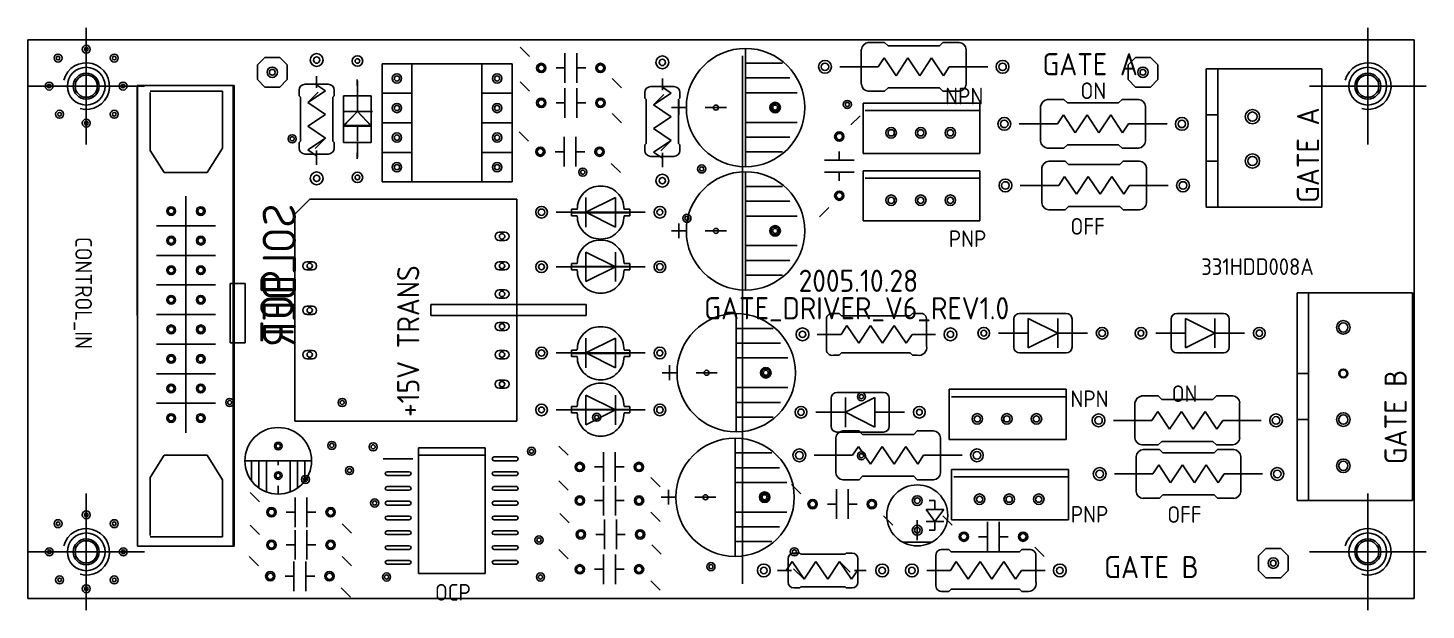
# Model space of a CAD drawing. Header units: millimetres. Extents: x 24815 to 36799, y -9299 to 5469.
# Drawn here: x 34530.1 to 34650.1, y 473.3 to 523.3 of the extents above; entities that cross this region are included whole.
import ezdxf

# ---------------------------------------------------------------- set-up
doc = ezdxf.new("R2010")
doc.units = ezdxf.units.MM
doc.linetypes.add('CENTER', pattern=[50.8, 31.75, -6.35, 6.35, -6.35])
doc.layers.add('CENTER', color=1, linetype='CENTER')
doc.layers.add('THIN', color=3, linetype='Continuous')
doc.styles.get("Standard").update_dxf_attribs({"font": 'ISOCP.SHX', "bigfont": 'WHGTXT.SHX'})

# ---------------------------------------------------------------- blocks, each defined once
blk = doc.blocks.new('GATE BOARD(S)')
for p, q in [((-11600.85, -15889.35), (-11719.84, -15889.35)), ((-11719.84, -15889.35), (-11719.84, -15937.34)), ((-11677.58, -15889.98), (-11676.78, -15890.78)), ((-11658.25, -15890.1), (-11658.25, -15900.26)), ((-11648.31, -15890.18), (-11648.31, -15893.18)), ((-11646.31, -15889.58), (-11647.71, -15889.58)), ((-11646.01, -15889.88), (-11646.31, -15889.58)), ((-11641.61, -15889.88), (-11646.01, -15889.88)), ((-11641.31, -15889.58), (-11641.61, -15889.88)), ((-11639.91, -15889.58), (-11641.31, -15889.58)), ((-11639.31, -15893.18), (-11639.31, -15890.18)), ((-11600.85, -15937.34), (-11600.85, -15889.35)), ((-11699.5, -15890.88), (-11700.14, -15891.51)), ((-11700.14, -15891.51), (-11700.14, -15892.78)), ((-11699.5, -15890.88), (-11698.23, -15890.88)), ((-11697.6, -15891.51), (-11698.23, -15890.88)), ((-11697.6, -15892.78), (-11697.6, -15891.51)), ((-11689.44, -15891.41), (-11689.44, -15901.57)), ((-11678.28, -15891.41), (-11689.44, -15891.41)), ((-11686.9, -15901.57), (-11686.9, -15891.41)), ((-11680.87, -15891.41), (-11680.87, -15901.57)), ((-11678.28, -15891.41), (-11678.28, -15901.57)), ((-11673.75, -15890.51), (-11673.75, -15893.05)), ((-11672.73, -15893.05), (-11672.73, -15890.51)), ((-11658.5, -15890.75), (-11658.5, -15936.1)), ((-11658.25, -15891.37), (-11655.08, -15891.37)), ((-11646.86, -15891.68), (-11646.35, -15890.92)), ((-11645.33, -15892.44), (-11646.35, -15890.92)), ((-11644.32, -15890.92), (-11645.33, -15892.44)), ((-11643.3, -15892.44), (-11644.32, -15890.92)), ((-11643.3, -15892.44), (-11642.29, -15890.92)), ((-11641.27, -15892.44), (-11642.29, -15890.92)), ((-11625.41, -15891.51), (-11624.77, -15890.88)), ((-11625.41, -15892.78), (-11625.41, -15891.51)), ((-11624.77, -15890.88), (-11623.5, -15890.88)), ((-11622.87, -15891.51), (-11623.5, -15890.88)), ((-11622.87, -15891.51), (-11622.87, -15892.78)), ((-11700.14, -15892.78), (-11699.5, -15893.42)), ((-11697.6, -15892.78), (-11698.23, -15893.42)), ((-11695.06, -15892.47), (-11695.06, -15893.48)), ((-11691.57, -15893.28), (-11691.57, -15892.78)), ((-11674.51, -15891.78), (-11673.75, -15891.78)), ((-11671.97, -15891.78), (-11672.73, -15891.78)), ((-11669.69, -15892.68), (-11668.89, -15893.48)), ((-11665.39, -15892.67), (-11665.39, -15893.68)), ((-11658.25, -15892.64), (-11654.44, -15892.64)), ((-11646.86, -15891.68), (-11650.16, -15891.68)), ((-11640.76, -15891.68), (-11641.27, -15892.44)), ((-11637.46, -15891.68), (-11640.76, -15891.68)), ((-11624.77, -15893.42), (-11625.41, -15892.78)), ((-11622.87, -15892.78), (-11623.5, -15893.42)), ((-11608.79, -15891.85), (-11618.7, -15891.85)), ((-11618.7, -15891.85), (-11618.7, -15903.73)), ((-11617.71, -15903.73), (-11617.71, -15891.85)), ((-11608.79, -15903.73), (-11608.79, -15891.85)), ((-11702.15, -15893.28), (-11710.47, -15893.28)), ((-11710.47, -15893.28), (-11710.45, -15932.84)), ((-11710.45, -15893.28), (-11710.45, -15932.84)), ((-11703.15, -15893.78), (-11709.35, -15893.78)), ((-11709.35, -15893.88), (-11709.35, -15898.87)), ((-11703.15, -15898.67), (-11703.15, -15893.78)), ((-11702.22, -15932.84), (-11702.22, -15893.28)), ((-11702.15, -15927.57), (-11702.15, -15893.28)), ((-11698.23, -15893.42), (-11699.5, -15893.42)), ((-11696.56, -15894.18), (-11696.56, -15893.68)), ((-11696.06, -15893.18), (-11694.06, -15893.18)), ((-11694.3, -15893.74), (-11695.82, -15894.75)), ((-11695.82, -15894.75), (-11694.92, -15893.85)), ((-11695.06, -15893.23), (-11694.3, -15893.74)), ((-11693.56, -15893.68), (-11693.56, -15894.18)), ((-11691.56, -15894.18), (-11691.56, -15892.88)), ((-11686.9, -15893.95), (-11689.44, -15893.95)), ((-11680.87, -15893.95), (-11678.28, -15893.95)), ((-11677.58, -15892.98), (-11676.78, -15893.78)), ((-11673.75, -15893.51), (-11673.75, -15896.05)), ((-11672.73, -15896.05), (-11672.73, -15893.51)), ((-11666.89, -15894.38), (-11666.89, -15893.88)), ((-11666.39, -15893.38), (-11664.39, -15893.38)), ((-11664.63, -15893.94), (-11666.15, -15894.95)), ((-11665.39, -15893.43), (-11664.63, -15893.94)), ((-11663.89, -15893.88), (-11663.89, -15894.38)), ((-11658.25, -15893.91), (-11653.81, -15893.91)), ((-11647.71, -15893.78), (-11646.31, -15893.78)), ((-11646.31, -15893.78), (-11646.01, -15893.48)), ((-11646.01, -15893.48), (-11641.61, -15893.48)), ((-11641.61, -15893.48), (-11641.31, -15893.78)), ((-11641.31, -15893.78), (-11639.91, -15893.78)), ((-11624.77, -15893.42), (-11623.5, -15893.42)), ((-11696.46, -15894.28), (-11696.56, -15894.18)), ((-11696.46, -15898.07), (-11696.46, -15894.28)), ((-11694.3, -15895.77), (-11695.82, -15894.75)), ((-11693.56, -15894.18), (-11693.66, -15894.28)), ((-11693.66, -15894.28), (-11693.66, -15898.07)), ((-11690.37, -15894.18), (-11692.76, -15894.18)), ((-11692.76, -15894.18), (-11692.76, -15898.17)), ((-11691.56, -15894.25), (-11691.56, -15895.52)), ((-11690.37, -15898.17), (-11690.37, -15894.18)), ((-11674.51, -15894.78), (-11673.75, -15894.78)), ((-11671.97, -15894.78), (-11672.73, -15894.78)), ((-11666.79, -15894.48), (-11666.89, -15894.38)), ((-11666.79, -15898.27), (-11666.79, -15894.48)), ((-11666.15, -15894.95), (-11665.25, -15894.05)), ((-11666.15, -15894.95), (-11664.63, -15895.97)), ((-11664.6, -15895.18), (-11663.33, -15895.18)), ((-11663.89, -15894.38), (-11663.99, -15894.48)), ((-11663.99, -15894.48), (-11663.99, -15898.27)), ((-11663.97, -15894.54), (-11663.97, -15895.81)), ((-11661.7, -15895.18), (-11659.89, -15895.18)), ((-11648.16, -15894.81), (-11638.13, -15894.81)), ((-11648.16, -15894.81), (-11648.16, -15899.12)), ((-11638.13, -15899.12), (-11638.13, -15894.81)), ((-11632.92, -15895.08), (-11632.92, -15898.07)), ((-11630.92, -15894.48), (-11632.32, -15894.48)), ((-11630.62, -15894.78), (-11630.92, -15894.48)), ((-11626.23, -15894.78), (-11630.62, -15894.78)), ((-11625.93, -15894.48), (-11626.23, -15894.78)), ((-11624.53, -15894.48), (-11625.93, -15894.48)), ((-11623.93, -15898.07), (-11623.93, -15895.08)), ((-11694.3, -15895.77), (-11695.82, -15896.78)), ((-11690.27, -15895.52), (-11692.76, -15895.52)), ((-11692.76, -15896.79), (-11691.56, -15895.52)), ((-11692.76, -15896.72), (-11691.56, -15895.52)), ((-11691.56, -15895.52), (-11690.37, -15896.79)), ((-11691.56, -15895.52), (-11690.37, -15896.72)), ((-11669.69, -15895.68), (-11668.89, -15896.48)), ((-11664.63, -15895.97), (-11666.15, -15896.98)), ((-11648.41, -15895.88), (-11649.2, -15896.67)), ((-11647.97, -15895.44), (-11638.13, -15895.44)), ((-11630.96, -15895.81), (-11631.47, -15896.58)), ((-11630.96, -15895.81), (-11629.95, -15897.34)), ((-11629.95, -15897.34), (-11628.93, -15895.81)), ((-11628.93, -15895.81), (-11627.92, -15897.34)), ((-11627.92, -15897.34), (-11626.9, -15895.81)), ((-11626.9, -15895.81), (-11625.88, -15897.34)), ((-11618.7, -15895.81), (-11617.71, -15895.81)), ((-11694.3, -15897.8), (-11695.82, -15896.78)), ((-11690.37, -15896.72), (-11692.76, -15896.72)), ((-11690.37, -15896.79), (-11692.76, -15896.79)), ((-11691.56, -15898.06), (-11691.56, -15896.79)), ((-11686.9, -15896.49), (-11689.44, -15896.49)), ((-11678.28, -15896.49), (-11680.87, -15896.49)), ((-11676.88, -15898.07), (-11677.68, -15897.27)), ((-11666.15, -15896.98), (-11664.63, -15898)), ((-11658.25, -15896.45), (-11653.81, -15896.45)), ((-11631.47, -15896.58), (-11634.77, -15896.58)), ((-11625.38, -15896.58), (-11625.88, -15897.34)), ((-11622.07, -15896.58), (-11625.38, -15896.58)), ((-11704.45, -15900.77), (-11703.15, -15898.67)), ((-11696.56, -15898.17), (-11696.46, -15898.07)), ((-11696.56, -15898.67), (-11696.56, -15898.17)), ((-11694.3, -15897.8), (-11695.82, -15898.82)), ((-11695.2, -15898.7), (-11694.3, -15897.8)), ((-11693.66, -15898.07), (-11693.56, -15898.17)), ((-11693.56, -15898.17), (-11693.56, -15898.67)), ((-11692.76, -15898.17), (-11690.37, -15898.17)), ((-11691.56, -15899.47), (-11691.56, -15898.17)), ((-11673.83, -15897.7), (-11673.83, -15900.24)), ((-11672.82, -15900.24), (-11672.82, -15897.7)), ((-11666.89, -15898.37), (-11666.79, -15898.27)), ((-11666.89, -15898.87), (-11666.89, -15898.37)), ((-11664.63, -15898), (-11666.15, -15899.02)), ((-11665.53, -15898.9), (-11664.63, -15898)), ((-11663.99, -15898.27), (-11663.89, -15898.37)), ((-11663.89, -15898.37), (-11663.89, -15898.87)), ((-11658.25, -15897.72), (-11654.44, -15897.72)), ((-11632.32, -15898.67), (-11630.92, -15898.67)), ((-11630.92, -15898.67), (-11630.62, -15898.37)), ((-11630.62, -15898.37), (-11626.23, -15898.37)), ((-11626.23, -15898.37), (-11625.93, -15898.67)), ((-11625.93, -15898.67), (-11624.53, -15898.67)), ((-11709.35, -15898.87), (-11708.15, -15900.77)), ((-11694.06, -15899.17), (-11696.06, -15899.17)), ((-11695.82, -15898.82), (-11695.06, -15899.32)), ((-11695.06, -15898.87), (-11695.06, -15900.09)), ((-11691.57, -15899.57), (-11691.57, -15899.07)), ((-11686.9, -15899.03), (-11689.44, -15899.03)), ((-11680.87, -15899.03), (-11678.28, -15899.03)), ((-11674.59, -15898.97), (-11673.83, -15898.97)), ((-11672.05, -15898.97), (-11672.82, -15898.97)), ((-11668.99, -15900.77), (-11669.79, -15899.97)), ((-11664.39, -15899.37), (-11666.39, -15899.37)), ((-11666.15, -15899.02), (-11665.39, -15899.52)), ((-11665.39, -15899.07), (-11665.39, -15900.29)), ((-11658.25, -15898.99), (-11655.08, -15898.99)), ((-11648.93, -15899.71), (-11651.47, -15899.71)), ((-11650.2, -15898.94), (-11650.2, -15899.71)), ((-11648.16, -15899.12), (-11638.13, -15899.12)), ((-11630.82, -15899.77), (-11632.22, -15899.77)), ((-11630.52, -15900.07), (-11630.82, -15899.77)), ((-11625.83, -15899.77), (-11626.13, -15900.07)), ((-11624.43, -15899.77), (-11625.83, -15899.77)), ((-11618.7, -15899.77), (-11617.71, -15899.77)), ((-11708.15, -15900.77), (-11704.45, -15900.77)), ((-11658.25, -15900.69), (-11658.25, -15910.85)), ((-11648.93, -15900.72), (-11651.47, -15900.72)), ((-11650.2, -15901.48), (-11650.2, -15900.72)), ((-11638.13, -15900.6), (-11648.16, -15900.6)), ((-11648.16, -15900.6), (-11648.16, -15904.92)), ((-11638.13, -15904.92), (-11638.13, -15900.6)), ((-11632.82, -15900.37), (-11632.82, -15903.37)), ((-11631.37, -15901.87), (-11630.86, -15901.11)), ((-11629.85, -15902.63), (-11630.86, -15901.11)), ((-11626.13, -15900.07), (-11630.52, -15900.07)), ((-11629.85, -15902.63), (-11628.83, -15901.11)), ((-11627.82, -15902.63), (-11628.83, -15901.11)), ((-11626.8, -15901.11), (-11627.82, -15902.63)), ((-11626.8, -15901.11), (-11625.78, -15902.63)), ((-11623.83, -15903.37), (-11623.83, -15900.37)), ((-11689.44, -15901.57), (-11678.28, -15901.57)), ((-11658.25, -15901.96), (-11655.08, -15901.96)), ((-11647.97, -15901.24), (-11638.13, -15901.24)), ((-11631.37, -15901.87), (-11634.67, -15901.87)), ((-11625.78, -15902.63), (-11625.28, -15901.87)), ((-11625.28, -15901.87), (-11621.97, -15901.87)), ((-11706.28, -15902.8), (-11706.28, -15923.12)), ((-11696.93, -15904.33), (-11695.66, -15903.06)), ((-11695.66, -15903.06), (-11677.88, -15903.06)), ((-11677.88, -15903.06), (-11677.88, -15922.11)), ((-11671.95, -15902.9), (-11671.95, -15905.44)), ((-11671.95, -15904.17), (-11669.41, -15902.9)), ((-11669.41, -15902.9), (-11669.41, -15905.44)), ((-11658.25, -15903.23), (-11654.44, -15903.23)), ((-11696.93, -15922.11), (-11696.93, -15904.33)), ((-11674.49, -15904.17), (-11671.95, -15904.17)), ((-11673.19, -15904.17), (-11673.19, -15903.92)), ((-11673.19, -15903.92), (-11672.69, -15903.92)), ((-11668.18, -15904.17), (-11673.19, -15904.17)), ((-11673.19, -15904.47), (-11673.19, -15904.22)), ((-11673.19, -15904.22), (-11668.18, -15904.22)), ((-11672.69, -15904.47), (-11673.19, -15904.47)), ((-11669.41, -15905.44), (-11671.95, -15904.17)), ((-11669.41, -15904.17), (-11666.87, -15904.17)), ((-11668.68, -15903.92), (-11668.18, -15903.92)), ((-11668.18, -15904.47), (-11668.68, -15904.47)), ((-11668.18, -15903.92), (-11668.18, -15904.17)), ((-11668.18, -15904.22), (-11668.18, -15904.47)), ((-11658.25, -15904.5), (-11653.81, -15904.5)), ((-11651.1, -15903.77), (-11651.9, -15904.57)), ((-11632.22, -15903.97), (-11630.82, -15903.97)), ((-11630.82, -15903.97), (-11630.52, -15903.67)), ((-11630.52, -15903.67), (-11626.13, -15903.67)), ((-11626.13, -15903.67), (-11625.83, -15903.97)), ((-11625.83, -15903.97), (-11624.43, -15903.97)), ((-11618.7, -15903.73), (-11608.79, -15903.73)), ((-11703.74, -15905.34), (-11708.82, -15905.34)), ((-11679.4, -15905.89), (-11679.4, -15905.89)), ((-11678.9, -15905.89), (-11679.4, -15905.89)), ((-11664.6, -15905.77), (-11663.33, -15905.77)), ((-11663.97, -15905.13), (-11663.97, -15906.4)), ((-11661.7, -15905.77), (-11659.89, -15905.77)), ((-11648.16, -15904.92), (-11638.13, -15904.92)), ((-11679.4, -15906.59), (-11678.9, -15906.59)), ((-11658.25, -15907.04), (-11653.81, -15907.04)), ((-11703.74, -15907.88), (-11708.82, -15907.88)), ((-11671.95, -15910.13), (-11671.95, -15907.59)), ((-11671.95, -15907.59), (-11669.41, -15908.86)), ((-11669.41, -15910.13), (-11669.41, -15907.59)), ((-11658.25, -15908.31), (-11654.44, -15908.31)), ((-11695.91, -15908.43), (-11695.91, -15908.43)), ((-11695.41, -15908.43), (-11695.91, -15908.43)), ((-11695.91, -15909.13), (-11695.41, -15909.13)), ((-11679.4, -15908.43), (-11679.4, -15908.43)), ((-11678.9, -15908.43), (-11679.4, -15908.43)), ((-11679.4, -15909.13), (-11678.9, -15909.13)), ((-11671.95, -15908.86), (-11674.49, -15908.86)), ((-11673.19, -15908.82), (-11673.19, -15908.57)), ((-11673.19, -15908.57), (-11672.69, -15908.57)), ((-11668.18, -15908.82), (-11673.19, -15908.82)), ((-11673.19, -15909.11), (-11673.19, -15908.86)), ((-11673.19, -15908.86), (-11668.18, -15908.86)), ((-11672.69, -15909.11), (-11673.19, -15909.11)), ((-11669.41, -15908.86), (-11671.95, -15910.13)), ((-11666.87, -15908.86), (-11669.41, -15908.86)), ((-11668.68, -15908.57), (-11668.18, -15908.57)), ((-11668.18, -15909.11), (-11668.68, -15909.11)), ((-11668.18, -15908.57), (-11668.18, -15908.82)), ((-11668.18, -15908.86), (-11668.18, -15909.11)), ((-11658.25, -15909.58), (-11655.08, -15909.58)), ((-11703.74, -15910.42), (-11708.82, -15910.42)), ((-11702.47, -15915.38), (-11702.47, -15910.3)), ((-11702.47, -15910.3), (-11701.2, -15910.3)), ((-11701.2, -15910.3), (-11701.2, -15915.38)), ((-11678.9, -15910.84), (-11679.4, -15910.84)), ((-11679.4, -15910.84), (-11679.4, -15910.84)), ((-11679.4, -15911.54), (-11678.9, -15911.54)), ((-11601, -15911.09), (-11610.91, -15911.09)), ((-11610.91, -15928.92), (-11610.91, -15911.09)), ((-11609.92, -15928.92), (-11609.92, -15911.09)), ((-11601, -15928.92), (-11601, -15911.09)), ((-11703.74, -15912.96), (-11708.82, -15912.96)), ((-11695.41, -15912.24), (-11695.91, -15912.24)), ((-11695.91, -15912.24), (-11695.91, -15912.24)), ((-11695.91, -15912.94), (-11695.41, -15912.94)), ((-11685.25, -15913.05), (-11685.25, -15912.1)), ((-11685.25, -15912.1), (-11671.92, -15912.1)), ((-11671.92, -15913.05), (-11685.25, -15913.05)), ((-11671.92, -15912.1), (-11671.92, -15913.05)), ((-11659.05, -15912.88), (-11659.05, -15923.04)), ((-11650.7, -15912.86), (-11650.2, -15912.86)), ((-11650.2, -15912.86), (-11650, -15913.06)), ((-11650, -15913.06), (-11644.11, -15913.06)), ((-11644.11, -15913.06), (-11643.91, -15912.86)), ((-11643.91, -15912.86), (-11643.31, -15912.86)), ((-11630.72, -15912.86), (-11634.72, -15912.86)), ((-11617.23, -15912.86), (-11621.23, -15912.86)), ((-11679.4, -15913.63), (-11679.4, -15913.63)), ((-11678.9, -15913.63), (-11679.4, -15913.63)), ((-11679.4, -15914.33), (-11678.9, -15914.33)), ((-11659.05, -15914.15), (-11655.88, -15914.15)), ((-11651.3, -15915.86), (-11651.3, -15913.46)), ((-11649.55, -15913.9), (-11650.05, -15914.66)), ((-11648.53, -15915.42), (-11649.55, -15913.9)), ((-11647.51, -15913.9), (-11648.53, -15915.42)), ((-11646.5, -15915.42), (-11647.51, -15913.9)), ((-11645.48, -15913.9), (-11646.5, -15915.42)), ((-11644.47, -15915.42), (-11645.48, -15913.9)), ((-11642.71, -15913.46), (-11642.71, -15915.66)), ((-11635.22, -15913.36), (-11635.22, -15915.76)), ((-11633.99, -15915.83), (-11633.99, -15913.29)), ((-11633.99, -15913.29), (-11631.45, -15914.56)), ((-11631.45, -15915.83), (-11631.45, -15913.29)), ((-11630.22, -15915.76), (-11630.22, -15913.36)), ((-11621.73, -15913.36), (-11621.73, -15915.76)), ((-11620.5, -15913.29), (-11617.96, -15914.56)), ((-11620.5, -15915.83), (-11620.5, -15913.29)), ((-11617.96, -15915.83), (-11617.96, -15913.29)), ((-11616.73, -15915.76), (-11616.73, -15913.36)), ((-11703.74, -15915.5), (-11708.82, -15915.5)), ((-11701.2, -15915.38), (-11702.47, -15915.38)), ((-11671.95, -15914.99), (-11671.95, -15917.53)), ((-11671.95, -15916.26), (-11669.41, -15914.99)), ((-11669.41, -15914.99), (-11669.41, -15917.53)), ((-11659.05, -15915.42), (-11655.24, -15915.42)), ((-11650.05, -15914.66), (-11652.09, -15914.66)), ((-11643.96, -15914.66), (-11644.47, -15915.42)), ((-11641.93, -15914.66), (-11643.96, -15914.66)), ((-11633.99, -15914.56), (-11636.53, -15914.56)), ((-11631.45, -15914.56), (-11633.99, -15915.83)), ((-11628.91, -15914.56), (-11631.45, -15914.56)), ((-11620.5, -15914.56), (-11623.04, -15914.56)), ((-11617.96, -15914.56), (-11620.5, -15915.83)), ((-11615.42, -15914.56), (-11617.96, -15914.56)), ((-11695.41, -15916.05), (-11695.91, -15916.05)), ((-11695.91, -15916.05), (-11695.91, -15916.05)), ((-11695.91, -15916.75), (-11695.41, -15916.75)), ((-11678.9, -15916.05), (-11679.4, -15916.05)), ((-11679.4, -15916.05), (-11679.4, -15916.05)), ((-11679.4, -15916.75), (-11678.9, -15916.75)), ((-11674.49, -15916.26), (-11671.95, -15916.26)), ((-11673.19, -15916.26), (-11673.19, -15916.01)), ((-11673.19, -15916.01), (-11672.69, -15916.01)), ((-11668.18, -15916.26), (-11673.19, -15916.26)), ((-11673.19, -15916.56), (-11673.19, -15916.3)), ((-11673.19, -15916.3), (-11668.18, -15916.3)), ((-11672.69, -15916.56), (-11673.19, -15916.56)), ((-11669.41, -15917.53), (-11671.95, -15916.26)), ((-11669.41, -15916.26), (-11666.87, -15916.26)), ((-11668.68, -15916.01), (-11668.18, -15916.01)), ((-11668.18, -15916.56), (-11668.68, -15916.56)), ((-11668.18, -15916.01), (-11668.18, -15916.26)), ((-11668.18, -15916.3), (-11668.18, -15916.56)), ((-11659.05, -15916.69), (-11654.61, -15916.69)), ((-11650.2, -15916.46), (-11650.7, -15916.46)), ((-11650, -15916.26), (-11650.2, -15916.46)), ((-11644.11, -15916.26), (-11650, -15916.26)), ((-11643.91, -15916.46), (-11644.11, -15916.26)), ((-11643.51, -15916.46), (-11643.91, -15916.46)), ((-11634.72, -15916.26), (-11630.72, -15916.26)), ((-11621.23, -15916.26), (-11617.23, -15916.26)), ((-11665.4, -15917.96), (-11664.13, -15917.96)), ((-11664.77, -15917.32), (-11664.77, -15918.59)), ((-11662.49, -15917.96), (-11660.69, -15917.96)), ((-11703.74, -15918.04), (-11708.82, -15918.04)), ((-11679.4, -15918.59), (-11679.4, -15918.59)), ((-11678.9, -15918.59), (-11679.4, -15918.59)), ((-11610.91, -15918.02), (-11609.92, -15918.02)), ((-11679.4, -15919.29), (-11678.9, -15919.29)), ((-11671.95, -15919.88), (-11669.41, -15921.15)), ((-11671.95, -15922.42), (-11671.95, -15919.88)), ((-11669.41, -15922.42), (-11669.41, -15919.88)), ((-11659.05, -15919.23), (-11654.61, -15919.23)), ((-11650.9, -15920.15), (-11650.9, -15922.55)), ((-11646.41, -15919.65), (-11650.4, -15919.65)), ((-11649.68, -15920.08), (-11649.68, -15922.62)), ((-11649.68, -15921.35), (-11647.14, -15920.08)), ((-11647.14, -15920.08), (-11647.14, -15922.62)), ((-11645.91, -15922.55), (-11645.91, -15920.15)), ((-11640.77, -15923.7), (-11640.77, -15919.38)), ((-11630.74, -15919.38), (-11640.77, -15919.38)), ((-11640.58, -15920.02), (-11630.74, -15920.02)), ((-11630.74, -15919.38), (-11630.74, -15923.7)), ((-11622.83, -15919.95), (-11624.23, -15919.95)), ((-11622.53, -15920.25), (-11622.83, -15919.95)), ((-11618.13, -15920.25), (-11622.53, -15920.25)), ((-11617.83, -15919.95), (-11618.13, -15920.25)), ((-11616.43, -15919.95), (-11617.83, -15919.95)), ((-11703.74, -15920.58), (-11708.82, -15920.58)), ((-11671.95, -15921.15), (-11674.49, -15921.15)), ((-11673.19, -15921.1), (-11673.19, -15920.85)), ((-11673.19, -15920.85), (-11672.69, -15920.85)), ((-11668.18, -15921.1), (-11673.19, -15921.1)), ((-11673.19, -15921.4), (-11673.19, -15921.15)), ((-11673.19, -15921.15), (-11668.18, -15921.15)), ((-11672.69, -15921.4), (-11673.19, -15921.4)), ((-11669.41, -15921.15), (-11671.95, -15922.42)), ((-11666.87, -15921.15), (-11669.41, -15921.15)), ((-11668.68, -15920.85), (-11668.18, -15920.85)), ((-11668.18, -15921.4), (-11668.68, -15921.4)), ((-11668.18, -15920.85), (-11668.18, -15921.1)), ((-11668.18, -15921.15), (-11668.18, -15921.4)), ((-11659.05, -15920.5), (-11655.24, -15920.5)), ((-11652.22, -15921.35), (-11649.68, -15921.35)), ((-11647.14, -15922.62), (-11649.68, -15921.35)), ((-11647.14, -15921.35), (-11644.6, -15921.35)), ((-11624.83, -15920.55), (-11624.83, -15923.55)), ((-11622.87, -15921.29), (-11623.38, -15922.05)), ((-11621.86, -15922.81), (-11622.87, -15921.29)), ((-11620.84, -15921.29), (-11621.86, -15922.81)), ((-11619.82, -15922.81), (-11620.84, -15921.29)), ((-11618.81, -15921.29), (-11619.82, -15922.81)), ((-11617.79, -15922.81), (-11618.81, -15921.29)), ((-11615.84, -15923.55), (-11615.84, -15920.55)), ((-11677.88, -15922.11), (-11696.93, -15922.11)), ((-11659.05, -15921.77), (-11655.88, -15921.77)), ((-11623.38, -15922.05), (-11626.68, -15922.05)), ((-11617.28, -15922.05), (-11617.79, -15922.81)), ((-11613.98, -15922.05), (-11617.28, -15922.05)), ((-11610.91, -15921.98), (-11609.92, -15921.98)), ((-11659.15, -15923.57), (-11659.15, -15933.73)), ((-11650.5, -15923.55), (-11650.5, -15926.55)), ((-11650.4, -15923.05), (-11646.41, -15923.05)), ((-11648.51, -15922.95), (-11649.9, -15922.95)), ((-11648.21, -15923.25), (-11648.51, -15922.95)), ((-11643.81, -15923.25), (-11648.21, -15923.25)), ((-11643.51, -15922.95), (-11643.81, -15923.25)), ((-11642.11, -15922.95), (-11643.51, -15922.95)), ((-11641.51, -15926.55), (-11641.51, -15923.55)), ((-11640.77, -15923.7), (-11630.74, -15923.7)), ((-11622.83, -15924.15), (-11622.53, -15923.85)), ((-11622.53, -15923.85), (-11618.13, -15923.85)), ((-11618.13, -15923.85), (-11617.83, -15924.15)), ((-11708.15, -15925.05), (-11709.35, -15926.95)), ((-11704.45, -15925.05), (-11708.15, -15925.05)), ((-11703.15, -15927.15), (-11704.45, -15925.05)), ((-11686.33, -15924.4), (-11686.33, -15935.19)), ((-11680.61, -15924.4), (-11686.33, -15924.4)), ((-11686.33, -15925.03), (-11680.61, -15925.03)), ((-11680.61, -15935.19), (-11680.61, -15924.4)), ((-11677.92, -15925.19), (-11679.83, -15925.19)), ((-11674.28, -15924.25), (-11673.48, -15925.05)), ((-11670.45, -15924.78), (-11670.45, -15927.32)), ((-11669.43, -15924.78), (-11669.43, -15927.32)), ((-11659.15, -15924.84), (-11655.98, -15924.84)), ((-11652.36, -15925.05), (-11649.06, -15925.05)), ((-11649.06, -15925.05), (-11648.55, -15924.29)), ((-11648.55, -15924.29), (-11647.53, -15925.81)), ((-11647.53, -15925.81), (-11646.52, -15924.29)), ((-11645.5, -15925.81), (-11646.52, -15924.29)), ((-11645.5, -15925.81), (-11644.48, -15924.29)), ((-11643.47, -15925.81), (-11644.48, -15924.29)), ((-11643.47, -15925.81), (-11642.96, -15925.05)), ((-11642.96, -15925.05), (-11639.66, -15925.05)), ((-11624.73, -15925.15), (-11624.73, -15928.15)), ((-11624.23, -15924.15), (-11622.83, -15924.15)), ((-11622.73, -15924.55), (-11624.13, -15924.55)), ((-11622.43, -15924.85), (-11622.73, -15924.55)), ((-11618.03, -15924.85), (-11622.43, -15924.85)), ((-11617.73, -15924.55), (-11618.03, -15924.85)), ((-11617.83, -15924.15), (-11616.43, -15924.15)), ((-11616.34, -15924.55), (-11617.73, -15924.55)), ((-11615.74, -15928.15), (-11615.74, -15925.15)), ((-11695.56, -15925.52), (-11701.15, -15925.52)), ((-11700.64, -15925.52), (-11700.64, -15927.17)), ((-11700.01, -15925.52), (-11700.01, -15927.81)), ((-11699.37, -15928.19), (-11699.37, -15925.52)), ((-11698.36, -15925.9), (-11698.36, -15925.52)), ((-11697.34, -15928.19), (-11697.34, -15925.52)), ((-11696.71, -15927.81), (-11696.71, -15925.52)), ((-11696.07, -15927.17), (-11696.07, -15925.52)), ((-11689.34, -15925.35), (-11686.8, -15925.35)), ((-11679.83, -15925.51), (-11677.92, -15925.51)), ((-11677.92, -15925.51), (-11677.92, -15925.51)), ((-11671.21, -15926.05), (-11670.45, -15926.05)), ((-11668.67, -15926.05), (-11669.43, -15926.05)), ((-11659.15, -15926.11), (-11655.34, -15926.11)), ((-11640.57, -15930.59), (-11640.57, -15926.28)), ((-11640.57, -15926.28), (-11630.54, -15926.28)), ((-11630.54, -15930.59), (-11630.54, -15926.28)), ((-11623.28, -15926.65), (-11622.77, -15925.88)), ((-11622.77, -15925.88), (-11621.76, -15927.41)), ((-11620.74, -15925.88), (-11621.76, -15927.41)), ((-11620.74, -15925.88), (-11619.72, -15927.41)), ((-11618.71, -15925.88), (-11619.72, -15927.41)), ((-11617.69, -15927.41), (-11618.71, -15925.88)), ((-11709.35, -15926.95), (-11709.35, -15931.95)), ((-11703.15, -15932.05), (-11703.15, -15927.15)), ((-11702.15, -15932.84), (-11702.15, -15927.57)), ((-11687.12, -15926.46), (-11689.02, -15926.46)), ((-11689.02, -15926.78), (-11687.12, -15926.78)), ((-11687.12, -15926.78), (-11687.12, -15926.78)), ((-11677.92, -15926.46), (-11679.83, -15926.46)), ((-11679.83, -15926.78), (-11677.92, -15926.78)), ((-11677.92, -15926.78), (-11677.92, -15926.78)), ((-11673.48, -15928.05), (-11674.28, -15927.25)), ((-11666.39, -15926.95), (-11665.59, -15927.75)), ((-11659.15, -15927.38), (-11654.71, -15927.38)), ((-11653.5, -15928.35), (-11654.3, -15927.55)), ((-11649.9, -15927.15), (-11648.51, -15927.15)), ((-11648.51, -15927.15), (-11648.21, -15926.85)), ((-11648.21, -15926.85), (-11643.81, -15926.85)), ((-11643.81, -15926.85), (-11643.51, -15927.15)), ((-11643.51, -15927.15), (-11642.11, -15927.15)), ((-11640.38, -15926.91), (-11630.54, -15926.91)), ((-11623.28, -15926.65), (-11626.58, -15926.65)), ((-11617.18, -15926.65), (-11617.69, -15927.41)), ((-11613.88, -15926.65), (-11617.18, -15926.65)), ((-11699.96, -15929.04), (-11700.76, -15928.25)), ((-11698.36, -15928.31), (-11698.36, -15927.68)), ((-11696.91, -15931.21), (-11696.91, -15928.67)), ((-11695.89, -15928.67), (-11695.89, -15931.21)), ((-11687.12, -15927.73), (-11689.02, -15927.73)), ((-11689.02, -15928.05), (-11687.12, -15928.05)), ((-11687.12, -15928.05), (-11687.12, -15928.05)), ((-11677.92, -15927.73), (-11679.83, -15927.73)), ((-11679.83, -15928.05), (-11677.92, -15928.05)), ((-11677.92, -15928.05), (-11677.92, -15928.05)), ((-11670.44, -15927.67), (-11670.44, -15930.21)), ((-11669.42, -15930.21), (-11669.42, -15927.67)), ((-11665.5, -15928.65), (-11664.23, -15928.65)), ((-11664.87, -15928.01), (-11664.87, -15929.28)), ((-11662.59, -15928.65), (-11660.79, -15928.65)), ((-11650.45, -15927.97), (-11650.45, -15930.51)), ((-11649.44, -15927.97), (-11649.44, -15930.51)), ((-11624.13, -15928.74), (-11622.73, -15928.74)), ((-11622.73, -15928.74), (-11622.43, -15928.45)), ((-11622.43, -15928.45), (-11618.03, -15928.45)), ((-11618.03, -15928.45), (-11617.73, -15928.74)), ((-11617.73, -15928.74), (-11616.34, -15928.74)), ((-11697.67, -15929.94), (-11696.91, -15929.94)), ((-11695.13, -15929.94), (-11695.89, -15929.94)), ((-11687.12, -15929), (-11689.02, -15929)), ((-11689.02, -15929.32), (-11687.12, -15929.32)), ((-11687.12, -15929.32), (-11687.12, -15929.32)), ((-11677.92, -15929), (-11679.83, -15929)), ((-11679.83, -15929.32), (-11677.92, -15929.32)), ((-11677.92, -15929.32), (-11677.92, -15929.32)), ((-11671.2, -15928.94), (-11670.44, -15928.94)), ((-11668.66, -15928.94), (-11669.42, -15928.94)), ((-11665.59, -15930.74), (-11666.39, -15929.94)), ((-11659.15, -15929.92), (-11654.71, -15929.92)), ((-11651.22, -15929.24), (-11650.45, -15929.24)), ((-11648.68, -15929.24), (-11649.44, -15929.24)), ((-11642.75, -15929.71), (-11641.22, -15929.71)), ((-11641.99, -15930.72), (-11642.75, -15929.71)), ((-11642.49, -15928.94), (-11641.99, -15928.94)), ((-11641.99, -15928.94), (-11641.99, -15929.71)), ((-11641.22, -15929.71), (-11641.99, -15930.72)), ((-11601, -15928.92), (-11610.91, -15928.92)), ((-11699.96, -15931.84), (-11700.76, -15931.04)), ((-11692.06, -15931.74), (-11692.86, -15930.94)), ((-11687.12, -15930.27), (-11689.02, -15930.27)), ((-11689.02, -15930.59), (-11687.12, -15930.59)), ((-11687.12, -15930.59), (-11687.12, -15930.59)), ((-11677.92, -15930.27), (-11679.83, -15930.27)), ((-11679.83, -15930.59), (-11677.92, -15930.59)), ((-11677.92, -15930.59), (-11677.92, -15930.59)), ((-11674.18, -15930.04), (-11673.38, -15930.84)), ((-11670.35, -15933.11), (-11670.35, -15930.57)), ((-11669.33, -15930.57), (-11669.33, -15933.11)), ((-11659.15, -15931.19), (-11655.34, -15931.19)), ((-11645.61, -15931.04), (-11646.41, -15930.24)), ((-11643.51, -15930.63), (-11643.51, -15932.34)), ((-11641.22, -15930.72), (-11642.75, -15930.72)), ((-11641.99, -15930.72), (-11641.99, -15931.48)), ((-11641.31, -15930.24), (-11640.51, -15931.04)), ((-11640.57, -15930.59), (-11630.54, -15930.59)), ((-11637.48, -15930.77), (-11637.48, -15933.31)), ((-11636.47, -15933.31), (-11636.47, -15930.77)), ((-11709.35, -15932.05), (-11703.15, -15932.05)), ((-11696.91, -15934.01), (-11696.91, -15931.47)), ((-11695.89, -15934.01), (-11695.89, -15931.47)), ((-11687.12, -15931.54), (-11689.02, -15931.54)), ((-11689.02, -15931.86), (-11687.12, -15931.86)), ((-11687.12, -15931.86), (-11687.12, -15931.86)), ((-11677.92, -15931.54), (-11679.83, -15931.54)), ((-11679.83, -15931.86), (-11677.92, -15931.86)), ((-11677.92, -15931.86), (-11677.92, -15931.86)), ((-11671.11, -15931.84), (-11670.35, -15931.84)), ((-11668.57, -15931.84), (-11669.33, -15931.84)), ((-11641.99, -15931.48), (-11642.49, -15931.48)), ((-11638.24, -15932.04), (-11637.48, -15932.04)), ((-11635.7, -15932.04), (-11636.47, -15932.04)), ((-11710.45, -15932.84), (-11702.15, -15932.84)), ((-11697.67, -15932.74), (-11696.91, -15932.74)), ((-11695.13, -15932.74), (-11695.89, -15932.74)), ((-11687.12, -15932.81), (-11689.02, -15932.81)), ((-11689.02, -15933.13), (-11687.12, -15933.13)), ((-11687.12, -15933.13), (-11687.12, -15933.13)), ((-11677.92, -15932.81), (-11679.83, -15932.81)), ((-11679.83, -15933.13), (-11677.92, -15933.13)), ((-11677.92, -15933.13), (-11677.92, -15933.13)), ((-11673.48, -15933.94), (-11674.28, -15933.14)), ((-11670.44, -15936.11), (-11670.44, -15933.57)), ((-11669.42, -15936.11), (-11669.42, -15933.57)), ((-11666.29, -15932.74), (-11665.49, -15933.54)), ((-11659.15, -15932.46), (-11655.98, -15932.46)), ((-11654.1, -15933.44), (-11653.6, -15933.44)), ((-11653.6, -15933.44), (-11653.5, -15933.54)), ((-11653.5, -15933.54), (-11649.7, -15933.54)), ((-11649.7, -15933.54), (-11649.6, -15933.44)), ((-11649.6, -15933.44), (-11649.1, -15933.44)), ((-11644.78, -15932.5), (-11642.24, -15932.5)), ((-11641.31, -15933.14), (-11640.81, -15933.14)), ((-11640.81, -15933.14), (-11640.61, -15933.34)), ((-11640.61, -15933.34), (-11634.72, -15933.34)), ((-11634.72, -15933.34), (-11634.52, -15933.14)), ((-11634.52, -15933.14), (-11633.92, -15933.14)), ((-11633.42, -15932.94), (-11632.62, -15933.74)), ((-11613.58, -15933.04), (-11614.22, -15933.67)), ((-11613.58, -15933.04), (-11612.31, -15933.04)), ((-11611.68, -15933.67), (-11612.31, -15933.04)), ((-11700.06, -15934.54), (-11700.86, -15933.74)), ((-11697.01, -15934.17), (-11697.01, -15936.71)), ((-11695.99, -15936.71), (-11695.99, -15934.17)), ((-11692.06, -15934.54), (-11692.86, -15933.74)), ((-11687.12, -15934.08), (-11689.02, -15934.08)), ((-11689.02, -15934.4), (-11687.12, -15934.4)), ((-11687.12, -15934.4), (-11687.12, -15934.4)), ((-11677.92, -15934.08), (-11679.83, -15934.08)), ((-11679.83, -15934.4), (-11677.92, -15934.4)), ((-11677.92, -15934.4), (-11677.92, -15934.4)), ((-11654.24, -15934.18), (-11654.75, -15934.94)), ((-11654.6, -15935.94), (-11654.6, -15933.94)), ((-11653.23, -15935.7), (-11654.24, -15934.18)), ((-11653.23, -15935.7), (-11652.21, -15934.18)), ((-11651.19, -15935.7), (-11652.21, -15934.18)), ((-11651.19, -15935.7), (-11650.18, -15934.18)), ((-11649.16, -15935.7), (-11650.18, -15934.18)), ((-11650.18, -15934.18), (-11649.28, -15935.08)), ((-11648.6, -15933.94), (-11648.6, -15935.94)), ((-11641.91, -15936.14), (-11641.91, -15933.74)), ((-11640.16, -15934.18), (-11640.66, -15934.94)), ((-11639.14, -15935.7), (-11640.16, -15934.18)), ((-11638.12, -15934.18), (-11639.14, -15935.7)), ((-11637.11, -15935.7), (-11638.12, -15934.18)), ((-11636.09, -15934.18), (-11637.11, -15935.7)), ((-11635.08, -15935.7), (-11636.09, -15934.18)), ((-11633.32, -15933.74), (-11633.32, -15935.94)), ((-11614.22, -15933.67), (-11614.22, -15934.94)), ((-11611.68, -15934.94), (-11611.68, -15933.67)), ((-11697.77, -15935.44), (-11697.01, -15935.44)), ((-11695.23, -15935.44), (-11695.99, -15935.44)), ((-11686.33, -15935.19), (-11680.61, -15935.19)), ((-11671.2, -15934.84), (-11670.44, -15934.84)), ((-11668.66, -15934.84), (-11669.42, -15934.84)), ((-11665.59, -15936.64), (-11666.39, -15935.84)), ((-11654.3, -15934.94), (-11655.51, -15934.94)), ((-11654.13, -15934.8), (-11653.23, -15935.7)), ((-11648.65, -15934.94), (-11649.16, -15935.7)), ((-11647.89, -15934.94), (-11648.9, -15934.94)), ((-11640.66, -15934.94), (-11642.7, -15934.94)), ((-11634.57, -15934.94), (-11635.08, -15935.7)), ((-11632.54, -15934.94), (-11634.57, -15934.94)), ((-11613.58, -15935.58), (-11614.22, -15934.94)), ((-11612.31, -15935.58), (-11613.58, -15935.58)), ((-11612.31, -15935.58), (-11611.68, -15934.94)), ((-11692.16, -15937.24), (-11692.96, -15936.44)), ((-11653.6, -15936.44), (-11654.1, -15936.44)), ((-11653.5, -15936.34), (-11653.6, -15936.44)), ((-11649.7, -15936.34), (-11653.5, -15936.34)), ((-11649.6, -15936.44), (-11649.7, -15936.34)), ((-11649.1, -15936.44), (-11649.6, -15936.44)), ((-11640.81, -15936.74), (-11641.31, -15936.74)), ((-11640.61, -15936.54), (-11640.81, -15936.74)), ((-11634.72, -15936.54), (-11640.61, -15936.54)), ((-11634.52, -15936.74), (-11634.72, -15936.54)), ((-11634.12, -15936.74), (-11634.52, -15936.74)), ((-11719.84, -15937.34), (-11600.85, -15937.34))]:
    blk.add_line(p, q)
for centre, radius in [((-11714.84, -15890.17), 0.343), ((-11714.84, -15890.17), 0.159), ((-11658.25, -15895.18), 5.08), ((-11717.26, -15890.93), 0.343), ((-11717.26, -15890.93), 0.159), ((-11712.43, -15890.93), 0.343), ((-11712.43, -15890.93), 0.159), ((-11695.06, -15891.1), 0.55), ((-11695.06, -15891.1), 0.275), ((-11691.56, -15891.18), 0.45), ((-11691.56, -15891.18), 0.2), ((-11675.78, -15891.78), 0.4), ((-11675.78, -15891.78), 0.275), ((-11670.7, -15891.78), 0.4), ((-11670.7, -15891.78), 0.275), ((-11665.39, -15891.3), 0.55), ((-11665.39, -15891.3), 0.275), ((-11651.43, -15891.68), 0.55), ((-11651.43, -15891.68), 0.325), ((-11636.19, -15891.68), 0.55), ((-11636.19, -15891.68), 0.325), ((-11714.84, -15893.34), 1.11), ((-11714.84, -15893.34), 0.953), ((-11698.87, -15892.15), 0.45), ((-11698.87, -15892.15), 0.25), ((-11688.17, -15892.68), 0.4), ((-11688.17, -15892.68), 0.225), ((-11679.57, -15892.68), 0.4), ((-11679.57, -15892.68), 0.225), ((-11624.14, -15892.15), 0.45), ((-11624.14, -15892.15), 0.25), ((-11604.84, -15893.34), 1.11), ((-11604.84, -15893.34), 0.952), ((-11718.02, -15893.34), 0.343), ((-11718.02, -15893.34), 0.159), ((-11711.67, -15893.34), 0.343), ((-11711.67, -15893.34), 0.159), ((-11688.17, -15895.22), 0.4), ((-11688.17, -15895.22), 0.225), ((-11679.57, -15895.22), 0.4), ((-11679.57, -15895.22), 0.225), ((-11675.78, -15894.78), 0.4), ((-11675.78, -15894.78), 0.275), ((-11670.7, -15894.78), 0.4), ((-11670.7, -15894.78), 0.275), ((-11660.79, -15895.18), 0.216), ((-11655.71, -15895.18), 0.451), ((-11655.71, -15895.18), 0.349), ((-11655.71, -15895.18), 0.216), ((-11649.51, -15894.91), 0.349), ((-11649.51, -15894.91), 0.178), ((-11717.13, -15895.75), 0.343), ((-11717.13, -15895.75), 0.159), ((-11714.84, -15896.52), 0.343), ((-11714.84, -15896.52), 0.159), ((-11712.43, -15895.75), 0.343), ((-11712.43, -15895.75), 0.159), ((-11636.04, -15896.58), 0.55), ((-11636.04, -15896.58), 0.325), ((-11620.8, -15896.58), 0.55), ((-11620.8, -15896.58), 0.325), ((-11614.74, -15895.96), 0.616), ((-11614.74, -15895.96), 0.4), ((-11697.16, -15897.86), 0.349), ((-11688.17, -15897.76), 0.4), ((-11688.17, -15897.76), 0.225), ((-11679.57, -15897.76), 0.4), ((-11679.57, -15897.76), 0.225), ((-11650.2, -15897.67), 0.4), ((-11650.2, -15897.67), 0.275), ((-11645.75, -15897.35), 0.451), ((-11645.75, -15897.35), 0.267), ((-11643.21, -15897.35), 0.451), ((-11643.21, -15897.35), 0.267), ((-11640.67, -15897.35), 0.451), ((-11640.67, -15897.35), 0.267), ((-11697.16, -15897.86), 0.178), ((-11675.86, -15898.97), 0.4), ((-11675.86, -15898.97), 0.275), ((-11670.78, -15898.97), 0.4), ((-11670.78, -15898.97), 0.275), ((-11688.17, -15900.3), 0.4), ((-11679.57, -15900.3), 0.4), ((-11614.74, -15899.77), 0.616), ((-11614.74, -15899.77), 0.4), ((-11695.06, -15901.26), 0.55), ((-11695.06, -15901.26), 0.275), ((-11691.56, -15901.18), 0.45), ((-11691.56, -15901.18), 0.2), ((-11688.17, -15900.3), 0.225), ((-11679.57, -15900.3), 0.225), ((-11672.22, -15900.73), 0.349), ((-11672.22, -15900.73), 0.178), ((-11665.39, -15901.46), 0.55), ((-11665.39, -15901.46), 0.275), ((-11658.25, -15905.77), 5.08), ((-11662.01, -15900.45), 0.349), ((-11662.01, -15900.45), 0.178), ((-11650.2, -15902.75), 0.4), ((-11635.94, -15901.87), 0.55), ((-11635.94, -15901.87), 0.325), ((-11620.7, -15901.87), 0.55), ((-11620.7, -15901.87), 0.325), ((-11650.2, -15902.75), 0.275), ((-11645.75, -15903.14), 0.451), ((-11645.75, -15903.14), 0.267), ((-11643.21, -15903.14), 0.451), ((-11643.21, -15903.14), 0.267), ((-11640.67, -15903.14), 0.451), ((-11640.67, -15903.14), 0.267), ((-11707.55, -15904.07), 0.375), ((-11707.55, -15904.07), 0.25), ((-11705.01, -15904.07), 0.375), ((-11705.01, -15904.07), 0.25), ((-11675.76, -15904.17), 0.5), ((-11675.76, -15904.17), 0.275), ((-11665.6, -15904.17), 0.5), ((-11665.6, -15904.17), 0.25), ((-11663.28, -15904.69), 0.349), ((-11663.28, -15904.69), 0.178), ((-11660.79, -15905.77), 0.216), ((-11655.71, -15905.77), 0.451), ((-11655.71, -15905.77), 0.349), ((-11655.71, -15905.77), 0.216), ((-11707.55, -15906.61), 0.375), ((-11707.55, -15906.61), 0.25), ((-11705.01, -15906.61), 0.375), ((-11705.01, -15906.61), 0.25), ((-11679.15, -15906.24), 0.229), ((-11675.76, -15908.86), 0.5), ((-11665.6, -15908.86), 0.5), ((-11707.55, -15909.15), 0.375), ((-11707.55, -15909.15), 0.25), ((-11705.01, -15909.15), 0.375), ((-11705.01, -15909.15), 0.25), ((-11695.66, -15908.78), 0.229), ((-11679.15, -15908.78), 0.229), ((-11675.76, -15908.86), 0.25), ((-11665.6, -15908.86), 0.275), ((-11707.55, -15911.69), 0.375), ((-11707.55, -15911.69), 0.25), ((-11705.01, -15911.69), 0.375), ((-11705.01, -15911.69), 0.25), ((-11679.15, -15911.19), 0.229), ((-11695.66, -15912.59), 0.229), ((-11659.05, -15917.96), 5.08), ((-11707.55, -15914.23), 0.375), ((-11707.55, -15914.23), 0.25), ((-11705.01, -15914.23), 0.375), ((-11705.01, -15914.23), 0.25), ((-11679.15, -15913.98), 0.229), ((-11653.36, -15914.66), 0.55), ((-11653.36, -15914.66), 0.275), ((-11640.66, -15914.66), 0.55), ((-11640.66, -15914.66), 0.275), ((-11637.8, -15914.56), 0.5), ((-11637.8, -15914.56), 0.25), ((-11627.64, -15914.56), 0.5), ((-11627.64, -15914.56), 0.275), ((-11624.31, -15914.56), 0.5), ((-11624.31, -15914.56), 0.25), ((-11614.15, -15914.56), 0.5), ((-11614.15, -15914.56), 0.275), ((-11606.94, -15914.06), 0.584), ((-11606.94, -15914.06), 0.4), ((-11707.55, -15916.77), 0.375), ((-11707.55, -15916.77), 0.25), ((-11705.01, -15916.77), 0.375), ((-11705.01, -15916.77), 0.25), ((-11695.66, -15916.4), 0.229), ((-11679.15, -15916.4), 0.229), ((-11675.76, -15916.26), 0.5), ((-11675.76, -15916.26), 0.275), ((-11665.6, -15916.26), 0.5), ((-11665.6, -15916.26), 0.25), ((-11661.59, -15917.96), 0.216), ((-11656.51, -15917.96), 0.451), ((-11656.51, -15917.96), 0.349), ((-11656.51, -15917.96), 0.216), ((-11606.94, -15918.02), 0.381), ((-11606.94, -15918.02), 0.311), ((-11707.55, -15919.31), 0.375), ((-11707.55, -15919.31), 0.25), ((-11705.01, -15919.31), 0.375), ((-11705.01, -15919.31), 0.25), ((-11679.15, -15918.94), 0.229), ((-11702.52, -15920.51), 0.349), ((-11702.52, -15920.51), 0.178), ((-11692.87, -15920.51), 0.349), ((-11692.87, -15920.51), 0.178), ((-11648.3, -15920.01), 0.349), ((-11648.3, -15920.01), 0.178), ((-11707.55, -15921.85), 0.375), ((-11705.01, -15921.85), 0.375), ((-11675.76, -15921.15), 0.5), ((-11675.76, -15921.15), 0.25), ((-11671.03, -15921.78), 0.349), ((-11665.6, -15921.15), 0.5), ((-11665.6, -15921.15), 0.275), ((-11653.49, -15921.35), 0.5), ((-11653.49, -15921.35), 0.275), ((-11643.33, -15921.35), 0.5), ((-11643.33, -15921.35), 0.25), ((-11638.36, -15921.92), 0.451), ((-11635.82, -15921.92), 0.451), ((-11633.28, -15921.92), 0.451), ((-11627.95, -15922.05), 0.55), ((-11612.71, -15922.05), 0.55), ((-11606.94, -15921.98), 0.584), ((-11606.94, -15921.98), 0.4), ((-11707.55, -15921.85), 0.25), ((-11705.01, -15921.85), 0.25), ((-11698.36, -15925.52), 2.86), ((-11671.03, -15921.78), 0.178), ((-11638.36, -15921.92), 0.267), ((-11635.82, -15921.92), 0.267), ((-11633.28, -15921.92), 0.267), ((-11627.95, -15922.05), 0.325), ((-11612.71, -15922.05), 0.325), ((-11698.36, -15924.25), 0.33), ((-11693.76, -15924.2), 0.349), ((-11690.21, -15924.32), 0.349), ((-11659.15, -15928.65), 5.08), ((-11698.36, -15924.25), 0.197), ((-11693.76, -15924.2), 0.178), ((-11690.21, -15924.32), 0.178), ((-11676.62, -15924.7), 0.349), ((-11676.62, -15924.7), 0.178), ((-11653.63, -15925.05), 0.55), ((-11653.63, -15925.05), 0.325), ((-11648.3, -15925.09), 0.349), ((-11648.3, -15925.09), 0.178), ((-11638.39, -15925.05), 0.55), ((-11638.39, -15925.05), 0.325), ((-11692.24, -15926.36), 0.349), ((-11692.24, -15926.36), 0.178), ((-11672.48, -15926.05), 0.4), ((-11672.48, -15926.05), 0.275), ((-11667.4, -15926.05), 0.4), ((-11667.4, -15926.05), 0.275), ((-11627.85, -15926.65), 0.55), ((-11627.85, -15926.65), 0.325), ((-11612.61, -15926.65), 0.55), ((-11612.61, -15926.65), 0.325), ((-11606.94, -15925.95), 0.584), ((-11606.94, -15925.95), 0.4), ((-11698.36, -15926.79), 0.33), ((-11698.36, -15926.79), 0.197), ((-11696.02, -15927.12), 0.349), ((-11696.02, -15927.12), 0.178), ((-11643.51, -15930.21), 2.62), ((-11672.47, -15928.94), 0.4), ((-11672.47, -15928.94), 0.275), ((-11667.39, -15928.94), 0.4), ((-11667.39, -15928.94), 0.275), ((-11661.69, -15928.65), 0.216), ((-11656.61, -15928.65), 0.451), ((-11656.61, -15928.65), 0.349), ((-11656.61, -15928.65), 0.216), ((-11643.51, -15928.94), 0.425), ((-11643.51, -15928.94), 0.241), ((-11638.16, -15928.82), 0.451), ((-11638.16, -15928.82), 0.267), ((-11635.62, -15928.82), 0.451), ((-11635.62, -15928.82), 0.267), ((-11633.08, -15928.82), 0.451), ((-11633.08, -15928.82), 0.267), ((-11714.84, -15930.16), 0.343), ((-11698.94, -15929.94), 0.4), ((-11698.94, -15929.94), 0.275), ((-11693.86, -15929.94), 0.4), ((-11693.86, -15929.94), 0.275), ((-11690.08, -15929.15), 0.349), ((-11690.08, -15929.15), 0.178), ((-11652.49, -15929.24), 0.4), ((-11652.49, -15929.24), 0.275), ((-11647.41, -15929.24), 0.4), ((-11647.41, -15929.24), 0.275), ((-11717.25, -15930.92), 0.343), ((-11717.25, -15930.92), 0.159), ((-11714.84, -15930.16), 0.159), ((-11712.43, -15930.92), 0.343), ((-11712.43, -15930.92), 0.159), ((-11643.51, -15931.48), 0.425), ((-11714.84, -15933.34), 1.11), ((-11714.84, -15933.34), 0.953), ((-11698.94, -15932.74), 0.4), ((-11693.86, -15932.74), 0.4), ((-11675.98, -15932.32), 0.349), ((-11675.98, -15932.32), 0.178), ((-11672.38, -15931.84), 0.4), ((-11672.38, -15931.84), 0.275), ((-11667.3, -15931.84), 0.4), ((-11667.3, -15931.84), 0.275), ((-11643.51, -15931.48), 0.241), ((-11639.51, -15932.04), 0.4), ((-11639.51, -15932.04), 0.275), ((-11634.43, -15932.04), 0.4), ((-11634.43, -15932.04), 0.275), ((-11604.84, -15933.34), 1.11), ((-11604.84, -15933.34), 0.952), ((-11718.01, -15933.34), 0.343), ((-11718.01, -15933.34), 0.159), ((-11711.66, -15933.34), 0.343), ((-11711.66, -15933.34), 0.159), ((-11698.94, -15932.74), 0.275), ((-11693.86, -15932.74), 0.275), ((-11654.06, -15933.34), 0.349), ((-11654.06, -15933.34), 0.178), ((-11672.47, -15934.84), 0.4), ((-11672.47, -15934.84), 0.275), ((-11667.39, -15934.84), 0.4), ((-11667.39, -15934.84), 0.275), ((-11661.22, -15934.61), 0.349), ((-11661.22, -15934.61), 0.178), ((-11656.68, -15934.94), 0.55), ((-11656.68, -15934.94), 0.275), ((-11646.52, -15934.94), 0.55), ((-11646.52, -15934.94), 0.275), ((-11643.97, -15934.94), 0.55), ((-11643.97, -15934.94), 0.275), ((-11631.27, -15934.94), 0.55), ((-11631.27, -15934.94), 0.275), ((-11612.95, -15934.31), 0.45), ((-11612.95, -15934.31), 0.25), ((-11717.12, -15935.75), 0.343), ((-11717.12, -15935.75), 0.159), ((-11712.43, -15935.75), 0.343), ((-11712.43, -15935.75), 0.159), ((-11699.04, -15935.44), 0.4), ((-11699.04, -15935.44), 0.275), ((-11693.96, -15935.44), 0.4), ((-11693.96, -15935.44), 0.275), ((-11689.06, -15935.5), 0.349), ((-11689.06, -15935.5), 0.178), ((-11675.85, -15935.5), 0.349), ((-11675.85, -15935.5), 0.178), ((-11714.84, -15936.51), 0.343), ((-11714.84, -15936.51), 0.159)]:
    blk.add_circle(centre, radius)
for centre, radius, start, end in [((-11647.61, -15890.28), 0.706, 98.1301, 171.8699), ((-11639.96, -15890.23), 0.651, 4.3987, 85.6013), ((-11696.06, -15893.68), 0.5, 90, 180), ((-11694.06, -15893.68), 0.5, 0, 90), ((-11666.39, -15893.88), 0.5, 90, 180), ((-11664.39, -15893.88), 0.5, 0, 90), ((-11647.66, -15893.13), 0.651, 184.3987, 265.6013), ((-11639.96, -15893.13), 0.651, 274.3987, 355.6013), ((-11632.22, -15895.18), 0.706, 98.1301, 171.8699), ((-11624.58, -15895.13), 0.651, 4.3987, 85.6013), ((-11696.06, -15898.67), 0.5, 180, 270), ((-11694.06, -15898.67), 0.5, 270, 0), ((-11632.27, -15898.02), 0.651, 184.3987, 265.6013), ((-11624.58, -15898.02), 0.651, 274.3987, 355.6013), ((-11666.39, -15898.87), 0.5, 180, 270), ((-11664.39, -15898.87), 0.5, 270, 0), ((-11632.12, -15900.47), 0.706, 98.1301, 171.8699), ((-11624.48, -15900.42), 0.651, 4.3987, 85.6013), ((-11670.73, -15903.88), 1.96, 88.7874, 181.2126), ((-11670.64, -15903.88), 1.96, 358.7874, 91.2126), ((-11632.17, -15903.32), 0.651, 184.3987, 265.6013), ((-11624.48, -15903.32), 0.651, 274.3987, 355.6013), ((-11670.73, -15904.51), 1.96, 178.7874, 271.2126), ((-11670.64, -15904.51), 1.96, 268.7874, 1.2126), ((-11679.4, -15906.24), 0.349, 90, 270), ((-11678.9, -15906.24), 0.349, 270, 90), ((-11670.73, -15908.52), 1.96, 88.7874, 181.2126), ((-11670.64, -15908.52), 1.96, 358.7874, 91.2126), ((-11695.91, -15908.78), 0.349, 90, 270), ((-11695.41, -15908.78), 0.349, 270, 90), ((-11679.4, -15908.78), 0.349, 90, 270), ((-11678.9, -15908.78), 0.349, 270, 90), ((-11670.73, -15909.16), 1.96, 178.7874, 271.2126), ((-11670.64, -15909.16), 1.96, 268.7874, 1.2126), ((-11679.4, -15911.19), 0.349, 90, 270), ((-11678.9, -15911.19), 0.349, 270, 90), ((-11695.91, -15912.59), 0.349, 90, 270), ((-11695.41, -15912.59), 0.349, 270, 90), ((-11650.79, -15913.38), 0.523, 80.8199, 189.1801), ((-11643.23, -15913.38), 0.523, 350.8199, 99.1801), ((-11634.72, -15913.36), 0.5, 90, 180), ((-11630.72, -15913.36), 0.5, 0, 90), ((-11621.23, -15913.36), 0.5, 90, 180), ((-11617.23, -15913.36), 0.5, 0, 90), ((-11679.4, -15913.98), 0.349, 90, 270), ((-11678.9, -15913.98), 0.349, 270, 90), ((-11670.73, -15915.96), 1.96, 88.7874, 181.2126), ((-11670.64, -15915.96), 1.96, 358.7874, 91.2126), ((-11695.91, -15916.4), 0.349, 90, 270), ((-11695.41, -15916.4), 0.349, 270, 90), ((-11679.4, -15916.4), 0.349, 90, 270), ((-11678.9, -15916.4), 0.349, 270, 90), ((-11670.73, -15916.6), 1.96, 178.7874, 271.2126), ((-11670.64, -15916.6), 1.96, 268.7874, 1.2126), ((-11650.79, -15915.94), 0.523, 170.8199, 279.1801), ((-11643.38, -15915.78), 0.686, 259.5085, 10.4915), ((-11634.72, -15915.76), 0.5, 180, 270), ((-11630.72, -15915.76), 0.5, 270, 0), ((-11621.23, -15915.76), 0.5, 180, 270), ((-11617.23, -15915.76), 0.5, 270, 0), ((-11679.4, -15918.94), 0.349, 90, 270), ((-11678.9, -15918.94), 0.349, 270, 90), ((-11670.73, -15920.81), 1.96, 88.7874, 181.2126), ((-11670.64, -15920.81), 1.96, 358.7874, 91.2126), ((-11650.4, -15920.15), 0.5, 90, 180), ((-11646.41, -15920.15), 0.5, 0, 90), ((-11624.13, -15920.65), 0.706, 98.1301, 171.8699), ((-11616.48, -15920.6), 0.651, 4.3987, 85.6013), ((-11670.73, -15921.44), 1.96, 178.7874, 271.2126), ((-11670.64, -15921.44), 1.96, 268.7874, 1.2126), ((-11650.4, -15922.55), 0.5, 180, 270), ((-11646.41, -15922.55), 0.5, 270, 0), ((-11649.8, -15923.65), 0.706, 98.1301, 171.8699), ((-11642.16, -15923.6), 0.651, 4.3987, 85.6013), ((-11624.18, -15923.5), 0.651, 184.3987, 265.6013), ((-11616.48, -15923.5), 0.651, 274.3987, 355.6013), ((-11679.83, -15925.35), 0.159, 90, 270), ((-11677.92, -15925.35), 0.159, 270, 90), ((-11624.03, -15925.25), 0.706, 98.1301, 171.8699), ((-11616.39, -15925.2), 0.651, 4.3987, 85.6013), ((-11689.02, -15926.62), 0.159, 90, 270), ((-11687.12, -15926.62), 0.159, 270, 90), ((-11679.83, -15926.62), 0.159, 90, 270), ((-11677.92, -15926.62), 0.159, 270, 90), ((-11649.85, -15926.5), 0.651, 184.3987, 265.6013), ((-11642.16, -15926.5), 0.651, 274.3987, 355.6013), ((-11689.02, -15927.89), 0.159, 90, 270), ((-11687.12, -15927.89), 0.159, 270, 90), ((-11679.83, -15927.89), 0.159, 90, 270), ((-11677.92, -15927.89), 0.159, 270, 90), ((-11624.08, -15928.1), 0.651, 184.3987, 265.6013), ((-11616.39, -15928.1), 0.651, 274.3987, 355.6013), ((-11689.02, -15929.16), 0.159, 90, 270), ((-11687.12, -15929.16), 0.159, 270, 90), ((-11679.83, -15929.16), 0.159, 90, 270), ((-11677.92, -15929.16), 0.159, 270, 90), ((-11689.02, -15930.43), 0.159, 90, 270), ((-11687.12, -15930.43), 0.159, 270, 90), ((-11679.83, -15930.43), 0.159, 90, 270), ((-11677.92, -15930.43), 0.159, 270, 90), ((-11689.02, -15931.7), 0.159, 90, 270), ((-11687.12, -15931.7), 0.159, 270, 90), ((-11679.83, -15931.7), 0.159, 90, 270), ((-11677.92, -15931.7), 0.159, 270, 90), ((-11689.02, -15932.97), 0.159, 90, 270), ((-11687.12, -15932.97), 0.159, 270, 90), ((-11679.83, -15932.97), 0.159, 90, 270), ((-11677.92, -15932.97), 0.159, 270, 90), ((-11654.1, -15933.94), 0.5, 90, 180), ((-11649.1, -15933.94), 0.5, 0, 90), ((-11641.4, -15933.66), 0.523, 80.8199, 189.1801), ((-11633.84, -15933.66), 0.523, 350.8199, 99.1801), ((-11689.02, -15934.24), 0.159, 90, 270), ((-11687.12, -15934.24), 0.159, 270, 90), ((-11679.83, -15934.24), 0.159, 90, 270), ((-11677.92, -15934.24), 0.159, 270, 90), ((-11654.1, -15935.94), 0.5, 180, 270), ((-11649.1, -15935.94), 0.5, 270, 0), ((-11633.99, -15936.06), 0.686, 259.5085, 10.4915), ((-11641.4, -15936.22), 0.523, 170.8199, 279.1801)]:
    blk.add_arc(centre, radius, start, end)
for s, height, p in [('GATE A', 1.905, (-11632.77, -15892.41)), ('NPN', 1.429, (-11641.11, -15894.91)), ('ON', 1.429, (-11629.5, -15894.45)), ('OFF', 1.429, (-11630.36, -15906.1)), ('PNP', 1.429, (-11640.8, -15907.16)), ('331HDD008A', 1.429, (-11619.13, -15909.56)), ('2005.10.28', 1.905, (-11653.69, -15911.01)), ('GATE_DRIVER_V6_REV1.0', 1.905, (-11661.8, -15913.37)), ('ON', 1.429, (-11621.67, -15920.47)), ('NPN', 1.429, (-11630.36, -15920.91)), ('PNP', 1.429, (-11630.33, -15930.83)), ('OFF', 1.429, (-11622.05, -15930.85)), ('GATE B', 1.905, (-11627.47, -15935.6)), ('OCP', 1.429, (-11684.91, -15937.53))]:
    blk.add_text(s, height=height).set_placement(p)
for s, height, rotation, p in [('GATE A', 1.905, 90, (-11609.02, -15903.37)), ('CONTROL_IN', 1.429, 270, (-11715.78, -15906.29)), ('TOP', 2.857, 90, (-11697.04, -15915.46)), ('+15V TRANS ', 1.905, 90, (-11686.25, -15921.75)), ('GATE B', 1.905, 90, (-11601.5, -15925.82))]:
    blk.add_text(s, height=height, rotation=rotation).set_placement(p)
at = {"text_generation_flag": 2}
blk.add_text('SOLDER', height=2.857, rotation=90, dxfattribs=at).set_placement((-11696.84, -15903.45))
blk = doc.blocks.new('A$C4C521A20')
for centre in [(-173, 279), (-63, 279), (-173, 239), (-63, 239)]:
    blk.add_circle(centre, 1.62)
at = {"layer": 'CENTER'}
for p, q in [((-173, 284), (-173, 274)), ((-63, 284), (-63, 274)), ((-178, 279), (-168, 279)), ((-68, 279), (-58, 279)), ((-173, 244), (-173, 234)), ((-63, 244), (-63, 234)), ((-178, 239), (-168, 239)), ((-68, 239), (-58, 239))]:
    blk.add_line(p, q, dxfattribs=at)
at = {"layer": 'THIN'}
for centre in [(-173, 279), (-63, 279), (-173, 239), (-63, 239)]:
    blk.add_arc(centre, 2, 255, 165, dxfattribs=at)
blk = doc.blocks.new('A$C55C54E2F')
for name, p in [('A$C4C521A20', (-145, -545)), ('GATE BOARD(S)', (11396.84, 15627.34))]:
    blk.add_blockref(name, p)

msp = doc.modelspace()

# ---------------------------------------------------------------- block references
msp.add_blockref('A$C55C54E2F', (34853.123, 784.29))

doc.saveas('drawing.dxf')
